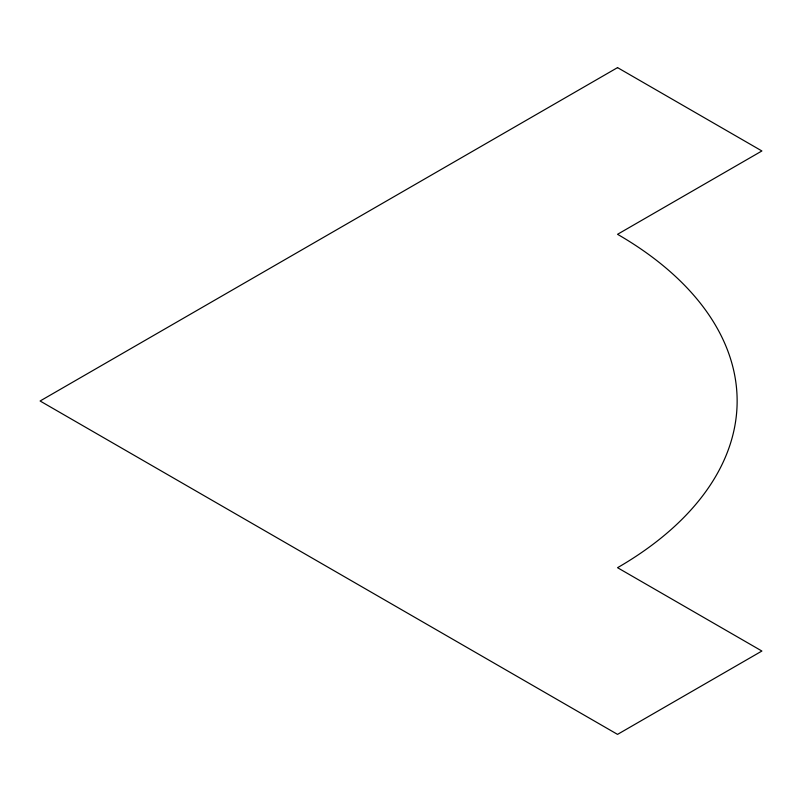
<?xml version="1.0" encoding="UTF-8"?>
<svg xmlns="http://www.w3.org/2000/svg" width="802" height="802" viewBox="0 0 802 802"><rect width="100%" height="100%" fill="white"/><g stroke="black" fill="none" stroke-linecap="round" stroke-linejoin="round"><path stroke-width="1.2" d="M617.54 67.619L40.1 401L617.54 734.381L761.9 651.034L617.54 567.696A408.308 235.738 0 0 0 617.54 234.304L761.9 150.966L617.54 67.619"/></g></svg>
